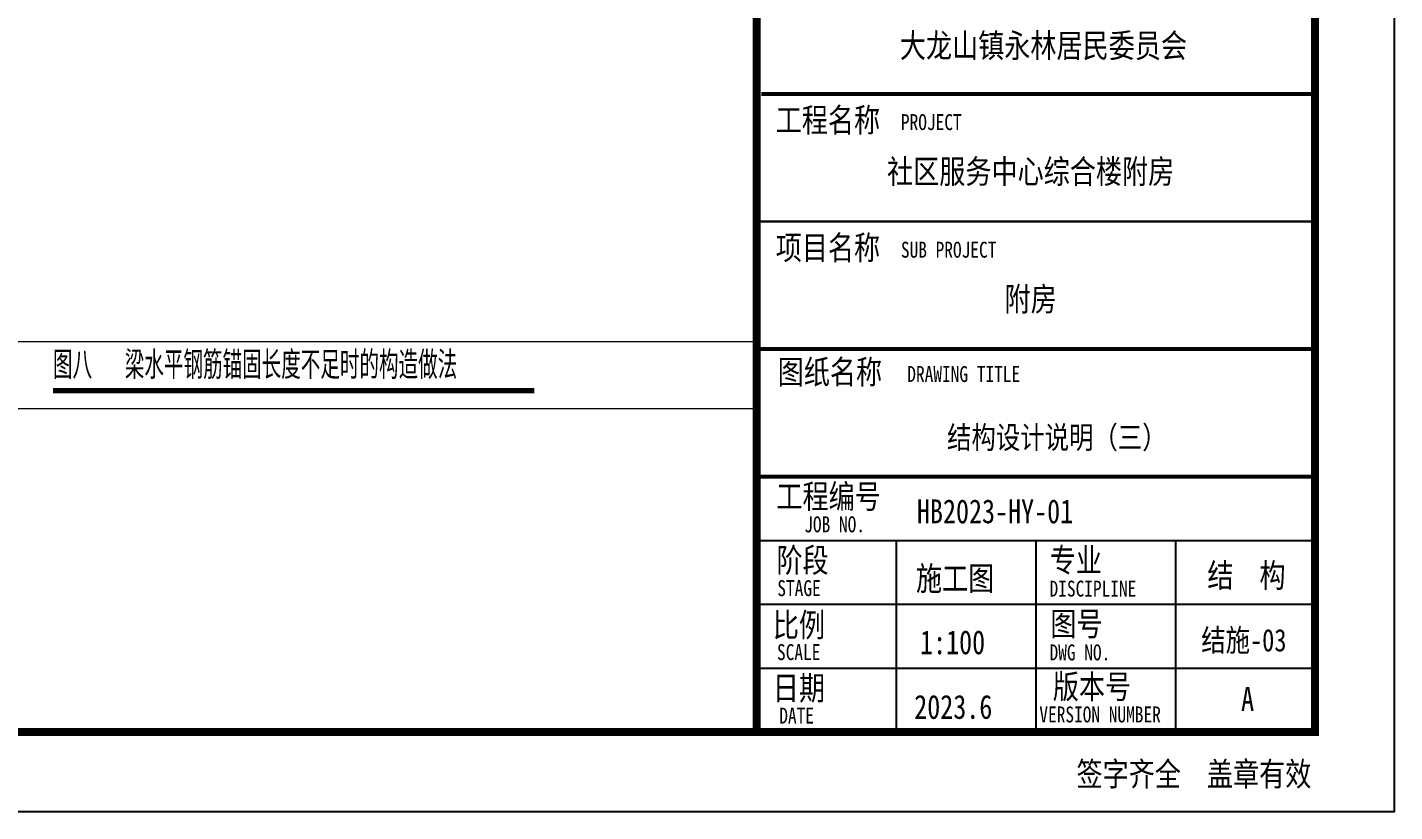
# Model space of a CAD drawing. Extents: x 1051052 to 1482120, y -981644 to -673261.
# Drawn here: x 1340300 to 1364772, y -820818 to -806781 of the extents above; entities that cross this region are included whole.
import ezdxf
from ezdxf.enums import TextEntityAlignment as Align

# ---------------------------------------------------------------- set-up
doc = ezdxf.new("R2010")
doc.units = 0
doc.header["$LTSCALE"] = 1000
doc.header["$MEASUREMENT"] = 0
for name, color, linetype in [('PUB_TEXT', 7, 'Continuous'), ('TK', 142, 'Continuous'), ('XM', 7, 'Continuous'), ('填充', 8, 'Continuous')]:
    doc.layers.add(name, color=color, linetype=linetype)
doc.layers.add('TEXT', color=7, linetype='Continuous', lineweight=25)
doc.layers.add('图框外框__细线', color=9, linetype='Continuous', lineweight=18)
doc.styles.add('HYZT1', font='', dxfattribs={"width": 0.8})
doc.styles.add('TSSD_Num', font='Tssdeng.shx', dxfattribs={"width": 0.7, "bigfont": 'hztxt.shx'})
doc.styles.get('HYZT1').set_extended_font_data('SimSun')

# ---------------------------------------------------------------- blocks, each defined once
blk = doc.blocks.new('A$C05385F37')
at = {"layer": 'TK'}
for p, q in [((-1000, -34600), (-8000, -34600)), ((-7944, -34600), (-1000, -34600)), ((-8000, -36200), (-1000, -36200)), ((-8000, -36200), (-1000, -36200)), ((-1000, -36200), (-8000, -36200)), ((-8000, -36200), (-1000, -36200)), ((-8000, -36200), (-2830, -36200)), ((-8000, -36200), (-1000, -36200)), ((-8000, -36200), (-1000, -36200)), ((-8000, -38600), (-1000, -38600)), ((-8000, -38600), (-1000, -38600)), ((-6250, -38600), (-6250, -41000)), ((-4500, -38600), (-4500, -41000)), ((-2750, -38600), (-2750, -41000)), ((-8000, -39400), (-1000, -39400)), ((-8000, -40200), (-1000, -40200))]:
    blk.add_line(p, q, dxfattribs=at)
for points, const_width in [([(-8000, -1000), (-8000, -41000)], 100), ([(-1000, -33000), (-7944, -33000)], 50), ([(-8000, -36200), (-1000, -36200)], 50), ([(-7944, -36200), (-1000, -36200)], 50), ([(-8000, -37800), (-1000, -37800)], 50)]:
    blk.add_lwpolyline(points, dxfattribs=dict(at, const_width=const_width))
at = {"layer": 'TK', "style": 'HYZT1', "width": 0.8}
for s, height, p in [('工程名称', 300, (-7762, -33477)), ('PROJECT', 200, (-6192, -33453)), ('项目名称', 300, (-7762, -35077)), ('SUB PROJECT', 200, (-6192, -35053)), ('图纸名称', 300, (-7737, -36636)), ('DRAWING TITLE', 200, (-6112, -36612)), ('工程编号', 300, (-7753, -38197)), ('JOB NO.', 200, (-7404, -38497)), ('阶段', 300, (-7753, -38997)), ('专业', 300, (-4325, -38995)), ('STAGE', 200, (-7742, -39297)), ('DISCIPLINE', 200, (-4328, -39303)), ('比例', 300, (-7798, -39809)), ('图号', 300, (-4317, -39795)), ('SCALE', 200, (-7746, -40099)), ('DWG NO.', 200, (-4328, -40103)), ('日期', 300, (-7798, -40600)), ('版本号', 300, (-4287, -40582)), ('DATE', 200, (-7717, -40895)), ('VERSION NUMBER', 200, (-4456, -40881)), ('签字齐全  盖章有效', 300, (-3990, -41678))]:
    blk.add_text(s, height=height, dxfattribs=at).set_placement(p)
blk = doc.blocks.new('A2K')
at = {"layer": 'TK'}
blk.add_lwpolyline([(0, 0), (59400, 0), (59400, 42000), (0, 42000)], close=True, dxfattribs=at)
at = {"layer": 'TK', "const_width": 100}
blk.add_lwpolyline([(2500, 1000), (58400, 1000), (58400, 41000), (2500, 41000)], close=True, dxfattribs=at)
at = {"color": 4}
blk.add_blockref('A$C05385F37', (59400, 42000), dxfattribs=at)
at = {"layer": 'XM', "style": 'HYZT1', "width": 0.8}
for s, p in [('大龙山镇永林居民委员会 ', (55077, 9607)), ('社区服务中心综合楼附房', (54835, 8028)), ('附房', (54835, 6428))]:
    blk.add_text(s, height=300, dxfattribs=at).set_placement(p, align=Align.MIDDLE_CENTER)
for s, p in [('HB2023-HY-01', (53409, 3616)), ('施工图', (53397, 2774)), ('结  构', (57051, 2813)), ('1:100', (53448, 1974)), ('A', (57474, 1264)), ('2023.6', (53375, 1164))]:
    blk.add_text(s, height=300, dxfattribs=at).set_placement(p)

msp = doc.modelspace()

# ---------------------------------------------------------------- linework, layer by layer
at = {"layer": 'TEXT', "const_width": 95}
msp.add_lwpolyline([(1340759.048, -813283.169), (1349374.426, -813283.169)], dxfattribs=at)
at = {"layer": '图框外框__细线'}
for p, q in [((1353353.309, -762304.095), (1353353.309, -813604.095)), ((1353353.309, -762304.095), (1353353.309, -813604.095)), ((1310676.155, -812404.095), (1353353.309, -812404.095)), ((1310676.155, -813604.095), (1353353.309, -813604.095))]:
    msp.add_line(p, q, dxfattribs=at)

# ---------------------------------------------------------------- block references
at = {"layer": '填充', "xscale": 1.427198797693996, "yscale": 1.427198797693996, "zscale": 1.427198797693996}
msp.add_blockref('A2K', (1279996.526, -820818.235), dxfattribs=at)

# ---------------------------------------------------------------- texts
at = {"layer": 'PUB_TEXT', "style": 'TSSD_Num', "width": 0.7}
for s, p in [('图八', (1340759.048, -813075.71)), ('梁水平钢筋锚固长度不足时的构造做法', (1342044.147, -813075.71))]:
    msp.add_text(s, height=500, dxfattribs=at).set_placement(p)
at = {"layer": 'XM', "style": 'HYZT1', "width": 0.8}
for s, p in [('结构设计说明（三）', (1356761.766, -814319.833)), ('结施-03', (1361310.08, -817950.05))]:
    msp.add_text(s, height=400, dxfattribs=at).set_placement(p)

doc.saveas('drawing.dxf')
